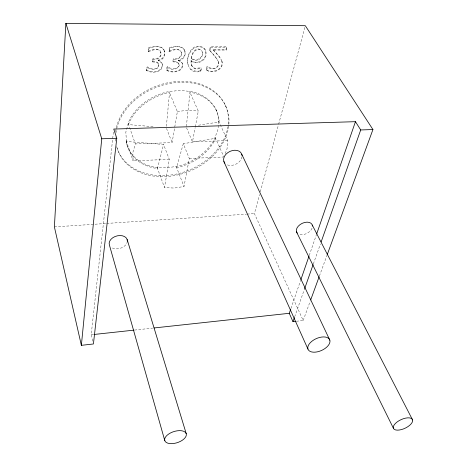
<?xml version="1.0" encoding="UTF-8"?>
<svg xmlns="http://www.w3.org/2000/svg" width="467" height="467" viewBox="0 0 467 467"><rect width="100%" height="100%" fill="white"/><g stroke="black" fill="none" stroke-linecap="round" stroke-linejoin="round"><path stroke-width="0.35" stroke-dasharray="2.33 1.75" d="M191.073 60.57C190.764 63.57 191.674 67.277 194.745 68.521C197.284 70.71 203.431 65.316 200.629 71.352C180.385 76.892 185.889 38.738 203.221 47.541A8.908 7.332 -28.6 0 1 205.632 51.195C207.681 59.175 197.471 65.456 191.073 60.57L191.955 65.923M218.533 120.976L227.639 140.573L227.061 148.792L225.252 153.567M166.386 126.335L169.498 92.729L167.309 93.015A48.019 37.115 -21.9 0 0 129.096 122.815L128.588 124.613L153.217 126.674M191.476 58.276C191.026 53.215 196.444 45.854 201.522 50.325C205.544 56.419 197.383 63.442 191.709 58.784L191.476 58.276C196.56 62.257 204.196 57.383 201.96 51.119L202.205 51.621M191.709 58.784C191.266 53.717 196.683 46.361 201.767 50.833M186.356 126.429L189.987 92.384L192.054 92.594A48.019 37.115 -21.9 0 1 219.111 120.27L219.011 121.992L196.951 125.471M92.74 341.143L91.211 334.769L113.51 131.221M148.488 51.761L148.745 47.716C153.538 45.929 161.243 44.599 164.063 50.167C160.817 45.165 153.69 46.519 148.961 48.229L148.488 51.761C151.915 50.308 156.743 48.142 160.093 50.967M146.498 70.208C151.933 73.027 163.141 72.116 162.23 63.921C164.145 72.321 152.189 73.763 146.702 70.727L146.498 70.208C145.447 62.718 151.699 71.153 155.295 68.672C157.566 68.334 159.364 66.005 158.564 63.734C160.852 70.429 149.767 70.68 146.953 66.799M146.702 70.727L147.163 67.312M158.401 63.553L156.141 62.204L152.721 61.959L152.884 58.725C157.046 59.63 162.084 56.811 160.765 52.071C162.732 56.822 157.467 60.348 153.1 59.239L152.884 58.725M152.721 61.959L153.1 59.239M158.313 60.903L158.132 60.161L162.02 58.573L163.66 56.758L164.588 54.049L164.413 50.979L164.81 54.563L163.876 57.272L162.236 59.087L158.348 60.675L161.582 62.811M169.142 51.744L169.451 47.727C174.162 45.97 181.762 44.628 184.5 50.162C181.377 45.176 174.308 46.566 169.673 48.235L169.142 51.744C172.51 50.331 177.291 48.136 180.577 50.956M184.804 50.967C185.446 53.682 184.564 56.793 182.293 58.503C174.378 61.615 181.225 59.087 182.399 63.81C184.202 72.064 172.451 73.605 167.011 70.558L166.789 70.044C166.363 63.71 168.71 68.445 171.792 68.503C174.022 68.877 176.678 68.76 178.242 66.898C180.805 63.384 176.205 60.441 172.878 61.346L173.304 58.649C177.437 59.537 182.381 56.74 181.19 52.047C183.087 56.74 177.845 60.249 173.531 59.157L173.304 58.649M167.011 70.558L167.309 66.658M167.525 67.172C174.588 74.043 186.718 62.578 173.105 61.86L173.531 59.157M182.626 64.318C182.387 61.737 179.141 61.86 178.441 60.074M183.286 143.713L176.596 167.49L178.604 167.186A48.019 37.115 -21.9 0 0 214.937 140.007L215.55 138.325L183.286 143.713L189.316 158.471L183.998 186.52L174.103 188.061L164.501 187.571L169.287 159.329L163.567 144.443L126.504 141.483L126.569 143.194A48.019 37.115 -21.9 0 0 155.511 168.254L157.478 168.377L163.567 144.443M169.287 159.329L133.101 160.887L132.838 152.54L135.354 143.941L172.119 142.598L177.372 111.595L169.066 91.701M200.629 71.352L200.39 70.844C203.752 64.382 193.192 71.755 191.721 65.415M217.079 59.192L209.876 50.681L209.625 50.179L210.278 46.753L226.53 46.77L226.793 47.272L226.221 50.057L213.314 50.057L213.063 49.555L225.964 49.555L226.221 50.057M227.639 140.573L192.462 141.857L195.177 127.544M195.311 126.831L198.294 111.088L189.532 91.363M209.876 50.681L210.524 47.255L210.278 46.753M206.461 69.758C213.244 73.949 224.931 68.83 221.44 59.881C225.707 68.859 213.682 74.679 206.7 70.26L206.461 69.758C205.918 62.8 209.817 69.495 213.104 68.398C217.085 68.684 219.554 64.213 217.966 60.78C221.627 67.546 212.041 71.504 207.535 66.909L207.29 66.407M206.7 70.26L207.342 66.909L207.097 66.407M225.964 49.555L226.53 46.77M296.376 321.249L303.176 320.49L254.41 213.617L259.559 194.616M260.323 191.797L278.431 124.94M278.618 124.234L304.928 27.109M290.935 308.477L300.695 280.218M309.265 255.402L316.404 234.726M294.677 316.824L304.63 288.659M313.369 263.925L320.409 244.002M303.176 320.49L310.181 301.326M319.428 276.003L326.929 255.472M178.668 60.587C183.817 60.196 186.993 54.026 184.267 49.654M200.39 70.844C196.432 71.725 191.552 71.066 189.129 67.47M177.372 111.595L188.09 110.154L198.294 111.088M91.211 334.769L93.377 334.535M134.578 330.07L152.651 328.114M54.388 226.915L106.027 223.483M106.756 223.43L246.413 214.149M247.136 214.102L254.41 213.617M189.316 158.471L223.232 157.011M152.511 61.446C154.822 61.364 158.009 61.609 158.78 64.248M148.278 51.247C151.944 49.403 159.27 46.957 160.987 52.578M168.914 51.236C172.521 49.42 179.783 46.963 181.424 52.555M210.524 47.255L226.793 47.272M166.789 70.044C172.2 72.87 183.157 71.871 182.399 63.81M158.097 60.389L159.918 61.066L161.36 62.298L162.446 64.434M191.312 61.078C197.71 65.964 207.926 59.683 205.883 51.697A8.914 7.332 -28.5 0 0 203.466 48.048C192.953 42.228 185.043 57.032 188.429 65.97L188.195 65.462M213.063 49.555L218.778 55.806L221.691 60.383M213.314 50.057L220.552 58.322M209.625 50.179L214.849 55.993L218.217 61.282M205.112 49.736L205.357 50.238M225.421 105.449L225.911 106.464M200.944 67.826L201.189 68.334M216.098 109.903L216.571 110.924M215.089 137.304L223.956 156.976M178.4 60.301L178.633 60.815M178.797 63.623L179.024 64.131M169.451 47.727L169.673 48.235M172.878 61.346L173.105 61.86M163.841 49.654L164.635 51.493M167.525 66.658L167.746 67.172M158.132 60.161L158.348 60.675M186.561 127.824L192.462 141.857M148.745 47.716L148.961 48.229M147.175 66.793L147.379 67.312M166.521 128.443L172.119 142.598M176.187 166.445L183.998 186.52M157.093 167.32L164.501 187.571M128.221 123.551L135.354 143.941M126.143 140.421L133.101 160.887M126.207 142.131A47.955 37.115 -21.9 0 0 155.126 167.204L166.509 167.898L178.196 166.147A47.955 37.115 -21.9 0 0 214.476 138.979L218.054 129.166L218.638 119.254A47.955 37.115 -21.9 0 0 191.593 91.567L179.538 90.347L166.877 91.981A47.955 37.115 -21.9 0 0 128.723 121.759L125.827 132.097L126.569 143.194M241.994 156.754A9.667 7.04 -25.5 0 1 235.905 164.168A9.667 7.04 -25.5 0 1 226.279 164.361M312.084 228.2A8.616 5.546 -26.7 0 1 298.95 234.265M127.363 241.223A9.293 6.421 -15.7 0 1 121.42 247.901A9.293 6.421 -15.7 0 1 111.619 247.633M115.974 132.797A58.334 45.106 -21.9 0 1 201.37 85.344A58.334 45.106 -21.9 0 1 204.453 163.006A58.334 45.106 -21.9 0 1 116.487 145.692M116.388 127.526A58.258 45.106 -21.9 0 1 181.003 81.305A58.258 45.106 -21.9 0 1 228.071 126.032M227.96 126.744A58.258 45.106 -21.9 0 1 174.559 174.436A58.258 45.106 -21.9 0 1 116.843 147.321M115.553 141.145A58.258 45.106 -21.9 0 1 115.296 136.813M115.623 131.735A58.258 45.106 -21.9 0 1 116.23 128.232"/><path stroke-width="0.7" d="M327.18 254.789L372.935 129.54L305.307 25.703L65.882 23.35L54.388 226.915L81.363 345.329L93.418 343.981L116.785 138.267L113.75 129.05L355.451 121.677L360.711 129.954L321.138 241.941M81.363 345.329L101.748 138.781L65.882 23.35M295.699 321.325L292.978 321.635L289.266 313.304L290.696 309.172M300.929 279.529L309.026 256.091M316.644 234.037L355.451 121.677M292.978 321.635L294.432 317.507M304.63 288.659L313.129 264.608M310.678 299.96L319.177 276.686M94.1 334.46L133.854 330.151M154.092 327.957L289.266 313.304M101.748 138.781L116.785 138.267M360.711 129.954L372.935 129.54M312.295 225.1L412.612 419.979A10.484 4.746 -24.9 0 1 399.122 430.049A10.484 4.746 -24.9 0 1 397.154 421.94A10.484 4.746 -24.9 0 1 412.612 419.979M296.492 231.865L393.331 428.087M241.76 154.256L329.836 340.18A11.833 6.485 -24.1 0 1 314.986 352.176A11.833 6.485 -24.1 0 1 311.787 341.336A11.833 6.485 -24.1 0 1 329.836 340.18M223.886 161.547L307.94 349.077M127.164 239.553L186.228 433.674A11.272 5.797 -17.9 0 1 171.681 443.656A11.272 5.797 -17.9 0 1 168.599 434.094A11.272 5.797 -17.9 0 1 186.228 433.674M164.816 440.72L109.389 244.965A9.293 6.421 -15.7 0 1 117.415 235.806A9.293 6.421 -15.7 0 1 127.363 241.223M224.814 163.135A9.667 7.04 -25.5 0 1 230.085 151.343A9.667 7.04 -25.5 0 1 242.017 155.47M297.234 233.115A8.616 5.546 -26.7 0 1 302.289 223.296A8.616 5.546 -26.7 0 1 312.47 226.075"/></g></svg>
